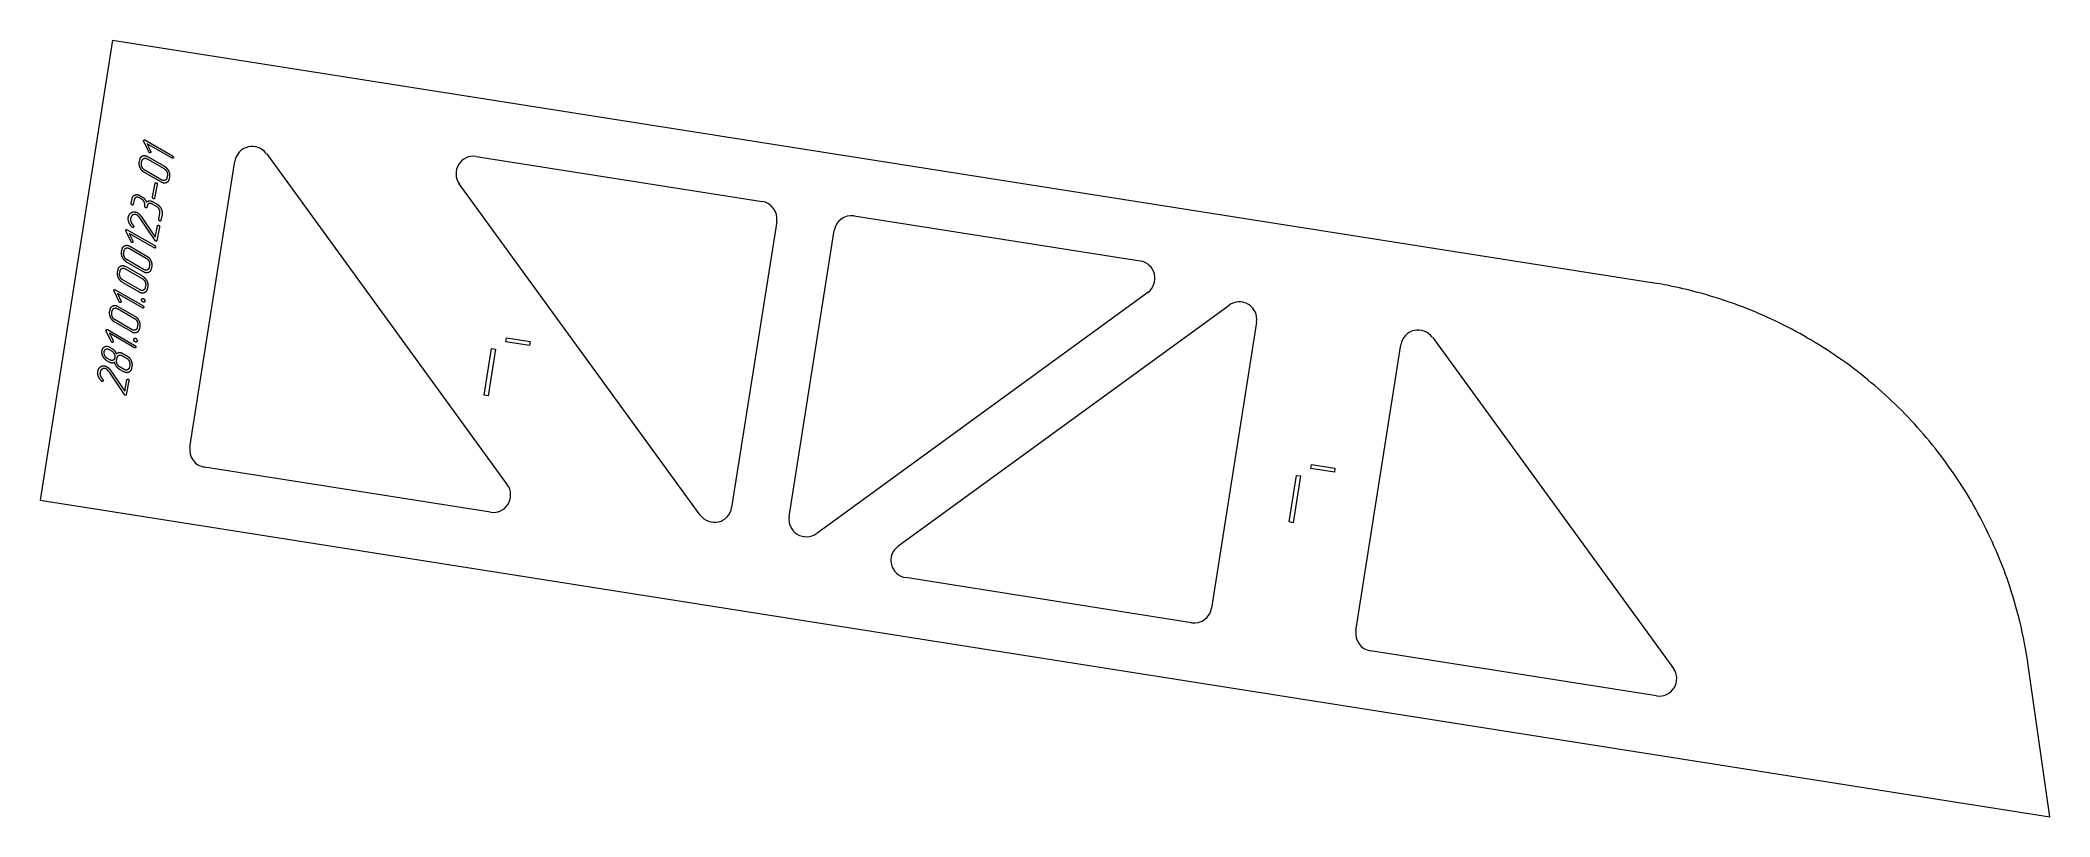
# Model space of a CAD drawing. Header units: millimetres. Extents: x -93 to 1634, y 0 to 667.
import ezdxf

# ---------------------------------------------------------------- set-up
doc = ezdxf.new("R2010")
doc.units = ezdxf.units.MM
doc.linetypes.add('K5LT_BASIC', pattern=[0])
doc.layers.add('Engraving', color=7, linetype='Continuous')

msp = doc.modelspace()

# ---------------------------------------------------------------- linework, layer by layer
at = {"color": 143, "linetype": 'K5LT_BASIC', "lineweight": 15, "true_color": 0x33acca}
for p, q in [((-30.6, 667), (-92.8, 271.9)), ((-30.6, 667), (1291.6, 458.8)), ((35.8, 317.4), (74.5, 563.2)), ((101.5, 569.7), (308.5, 285.2)), ((281.7, 567.2), (527.5, 528.5)), ((474.3, 259.1), (267.2, 543.5)), ((539.9, 511.3), (501.2, 265.6)), ((550.6, 257.8), (589.3, 503.6)), ((606.5, 516.1), (852.2, 477.4)), ((858.7, 450.4), (574.3, 243.3)), ((644.1, 232.3), (928.6, 439.4)), ((952.2, 424.9), (913.5, 179.2)), ((288.6, 362.1), (294.9, 402.1)), ((298.3, 401.5), (292, 361.5)), ((294.9, 402.1), (298.3, 401.5)), ((307.3, 408), (307.8, 411.5)), ((327.5, 404.8), (307.3, 408)), ((307.8, 411.5), (328, 408.3)), ((328, 408.3), (327.5, 404.8)), ((1037.5, 159.7), (1076.2, 405.4)), ((1103.2, 411.9), (1310.2, 127.5)), ((292, 361.5), (288.6, 362.1)), ((294.1, 261.5), (48.3, 300.2)), ((998.7, 299.1), (999.3, 302.6)), ((1019, 296), (998.7, 299.1)), ((999.3, 302.6), (1019.5, 299.4)), ((1019.5, 299.4), (1019, 296)), ((980.1, 253.2), (986.4, 293.2)), ((989.8, 292.7), (983.5, 252.6)), ((986.4, 293.2), (989.8, 292.7)), ((-92.8, 271.9), (1633.6, 0)), ((983.5, 252.6), (980.1, 253.2)), ((896.4, 166.7), (650.6, 205.4)), ((1295.8, 103.8), (1050, 142.5)), ((1633.6, 0), (1615.1, 130.3))]:
    msp.add_line(p, q, dxfattribs=at)
for centre, major_axis, start_param, end_param in [((89.3, 560.8), (-2.3, -14.8), 2.356194, 4.712389), ((279.4, 552.4), (-2.3, -14.8), 3.141593, 5.497787), ((525.1, 513.7), (2.3, 14.8), 4.712389, 6.283185), ((604.1, 501.2), (-2.3, -14.8), 3.141593, 4.712389), ((849.9, 462.5), (2.3, 14.8), 3.926991, 6.283185), ((937.4, 427.3), (2.3, 14.8), 4.712389, 7.068583), ((1091, 403.1), (-2.3, -14.8), 2.356194, 4.712389), ((50.6, 315.1), (-2.3, -14.8), 4.712389, 6.283185), ((296.4, 276.4), (2.3, 14.8), 3.141593, 5.497787), ((486.4, 267.9), (2.3, 14.8), 2.356194, 4.712389), ((565.4, 255.5), (-2.3, -14.8), 4.712389, 7.068583), ((653, 220.2), (-2.3, -14.8), 3.926991, 6.283185), ((898.7, 181.5), (2.3, 14.8), 3.141593, 4.712389), ((1052.3, 157.3), (-2.3, -14.8), 4.712389, 6.283185), ((1298.1, 118.6), (2.3, 14.8), 3.141593, 5.497787)]:
    msp.add_ellipse(centre, major_axis=major_axis, ratio=1, start_param=start_param, end_param=end_param, dxfattribs=at)
msp.add_open_spline([(1615.1, 130.3), (1613.3, 142.8), (1608.8, 166.4), (1599.1, 199.6), (1587.5, 229.5), (1574.2, 257.4), (1558.4, 284.5), (1540.4, 310.4), (1520.2, 334.8), (1498.2, 357.4), (1474.4, 378.2), (1449, 397), (1422.4, 413.5), (1394.6, 427.8), (1365.1, 440.1), (1336.5, 449.3), (1311.6, 455.3), (1297.4, 457.9), (1291.6, 458.8)], degree=3, knots=[0, 0, 0, 0, 2.04153, 3.821451, 5.349091, 6.905892, 8.436652, 9.993219, 11.517024, 13.05083, 14.584951, 16.119584, 17.672669, 19.214268, 20.777178, 22.505245, 23.846366, 24.809836, 24.809836, 24.809836, 24.809836], dxfattribs=at)
at = {"layer": 'Engraving', "color": 143, "linetype": 'K5LT_BASIC', "lineweight": 15, "true_color": 0x33acca}
for p, q in [((0.5, 571), (-3.8, 580)), ((-2.8, 581.3), (20.8, 567.6)), ((20.5, 565.7), (-1, 578)), ((-1, 578), (2.1, 571.6)), ((-7.6, 562.4), (-7.2, 564.3)), ((-5.8, 561.3), (-5.4, 563.3)), ((11.3, 545), (-3.3, 553.4)), ((11.7, 546.9), (-2.9, 555.3)), ((-1, 565.1), (13.6, 556.7)), ((-0.6, 567.1), (14, 558.7)), ((3.7, 532.4), (6, 544.1)), ((7.8, 543), (5.5, 531.3)), ((16.5, 550.7), (16.1, 548.7)), ((18.3, 549.6), (17.9, 547.7)), ((-14.6, 527), (-13.8, 530.9)), ((-12, 529.8), (-12.8, 525.9)), ((-5.8, 530.6), (-7.6, 531.6)), ((-7.2, 533.6), (-5.4, 532.5)), ((-5.4, 532.5), (-4.8, 532.2)), ((-4.8, 532.2), (-4.4, 532)), ((-4.4, 532), (-4.1, 531.7)), ((-0.9, 524.5), (-1.1, 523.5)), ((7.2, 524.2), (3.5, 526.3)), ((3.9, 528.3), (7.6, 526.2)), ((9.1, 513.3), (10, 518.2)), ((-14.7, 494), (-19.1, 502.9)), ((-18.1, 504.2), (5.6, 490.6)), ((5.2, 488.6), (-16.3, 501)), ((-16.3, 501), (-13.2, 494.6)), ((-13.5, 506.2), (-13.8, 506.5)), ((-7.8, 515.1), (-8.4, 515.8)), ((-7.1, 514.3), (-7.8, 515.1)), ((5.9, 494.9), (-7.1, 514.3)), ((-5.8, 515.3), (6, 497.7)), ((6, 497.7), (7.9, 507.6)), ((9.7, 506.5), (7.4, 494.9)), ((11.9, 517.2), (10.9, 512.3)), ((-22.8, 485.4), (-22.5, 487.3)), ((-21, 484.3), (-20.6, 486.3)), ((-16.2, 488.1), (-1.7, 479.7)), ((-15.8, 490), (-1.3, 481.6)), ((-26.3, 467.9), (-25.9, 469.9)), ((-24.5, 466.9), (-24.1, 468.8)), ((-19.7, 470.6), (-5.1, 462.2)), ((-19.3, 472.6), (-4.7, 464.2)), ((-4, 468), (-18.5, 476.4)), ((-3.6, 469.9), (-18.2, 478.3)), ((1.2, 473.7), (0.8, 471.7)), ((3, 472.6), (2.6, 470.7)), ((-25, 442.4), (-29.3, 451.3)), ((-28.3, 452.6), (-4.6, 439)), ((-5, 437), (-26.5, 449.4)), ((-26.5, 449.4), (-23.4, 443)), ((-7.4, 450.5), (-22, 458.9)), ((-7, 452.5), (-21.6, 460.9)), ((-2.2, 456.2), (-2.6, 454.3)), ((-0.4, 455.2), (-0.8, 453.2)), ((-33.1, 433.8), (-32.7, 435.7)), ((-31.2, 432.7), (-30.9, 434.7)), ((-26.4, 436.5), (-11.9, 428.1)), ((-26.1, 438.4), (-11.5, 430)), ((-31.7, 408.2), (-36, 417.2)), ((-35.1, 418.5), (-11.4, 404.8)), ((-33.3, 415.3), (-30.2, 408.8)), ((-11.8, 402.9), (-33.3, 415.3)), ((-14.2, 416.4), (-28.8, 424.8)), ((-13.8, 418.3), (-28.4, 426.7)), ((-9, 422.1), (-9.4, 420.1)), ((-7.2, 421), (-7.6, 419.1)), ((-39.8, 400), (-39.6, 400.6)), ((-39.8, 399.3), (-39.8, 400)), ((-39.7, 398.1), (-39.8, 399.3)), ((-35.2, 404.1), (-34.2, 403.9)), ((-34.2, 403.9), (-33.6, 403.6)), ((-33.6, 403.6), (-33, 403.3)), ((-33.4, 401.3), (-31.6, 400.3)), ((-33, 403.3), (-31.2, 402.2)), ((-21.9, 398), (-18.3, 395.9)), ((-33.5, 390.5), (-35.4, 391.6)), ((-33.1, 392.5), (-35, 393.5)), ((-34, 382.8), (-34.6, 383.5)), ((-33.3, 382), (-34, 382.8)), ((-20.3, 362.6), (-33.3, 382)), ((-32, 383.1), (-20.2, 365.5)), ((-27.1, 392.3), (-26.7, 394.2)), ((-21, 382.2), (-24.6, 384.3)), ((-20.6, 384.2), (-24.2, 386.3)), ((-22.3, 396), (-18.6, 393.9)), ((-15.8, 387.9), (-16.2, 386)), ((-14, 386.9), (-14.3, 384.9)), ((-39.7, 374), (-40, 374.2)), ((-20.2, 365.5), (-18.3, 375.3)), ((-16.5, 374.3), (-18.8, 362.6))]:
    msp.add_line(p, q, dxfattribs=at)
for points in [[(-3.9, 580.8), (-3.8, 581.2), (-3.5, 581.3)], [(-3.8, 580), (-4, 580.4), (-3.9, 580.8)], [(-3.5, 581.3), (-3.2, 581.5), (-2.8, 581.3)], [(1.1, 570.3), (0.9, 570.4), (0.5, 571)], [(1.8, 570.2), (1.5, 570.1), (1.1, 570.3)], [(2.2, 570.8), (2.1, 570.4), (1.8, 570.2)], [(2.1, 571.6), (2.3, 571.2), (2.2, 570.8)], [(-6.8, 557.3), (-8.1, 559.9), (-7.6, 562.4)], [(-7.2, 564.3), (-6.7, 566.7), (-4.8, 567.6)], [(-3.3, 553.4), (-5.5, 554.6), (-6.8, 557.3)], [(-5.2, 558), (-6.1, 559.7), (-5.8, 561.3)], [(-5.4, 563.3), (-5, 564.9), (-3.7, 565.4)], [(-2.9, 555.3), (-4.4, 556.2), (-5.2, 558)], [(-4.8, 567.6), (-2.8, 568.4), (-0.6, 567.1)], [(-3.7, 565.4), (-2.4, 566), (-1, 565.1)], [(13.6, 556.7), (15.2, 555.8), (16, 554)], [(14, 558.7), (16.2, 557.4), (17.5, 554.7)], [(16, 554), (16.8, 552.3), (16.5, 550.7)], [(17.5, 554.7), (18.8, 552.1), (18.3, 549.6)], [(21.2, 565.6), (20.9, 565.4), (20.5, 565.7)], [(20.8, 567.6), (21.3, 567.4), (21.5, 566.9)], [(21.6, 566.1), (21.5, 565.9), (21.2, 565.6)], [(21.5, 566.9), (21.6, 566.5), (21.6, 566.1)], [(6, 544.1), (6.1, 544.4), (6.4, 544.6)], [(6.4, 544.6), (6.8, 544.7), (7.1, 544.5)], [(7.1, 544.5), (7.5, 544.3), (7.7, 543.9)], [(7.7, 543.9), (7.9, 543.5), (7.8, 543)], [(15.5, 544.6), (13.6, 543.7), (11.3, 545)], [(14.5, 546.6), (13.1, 546.1), (11.7, 546.9)], [(16.1, 548.7), (15.8, 547.2), (14.5, 546.6)], [(17.9, 547.7), (17.5, 545.4), (15.5, 544.6)], [(-17, 515.1), (-16.4, 517.9), (-14.2, 519.1)], [(-14.4, 526.1), (-14.7, 526.5), (-14.6, 527)], [(-13.9, 525.5), (-14.1, 525.6), (-14.4, 526.1)], [(-14.2, 519.1), (-11.9, 520.3), (-9.3, 518.8)], [(-13.2, 525.4), (-13.5, 525.3), (-13.9, 525.5)], [(-13.8, 530.9), (-13.3, 533.4), (-11.4, 534.1)], [(-12.8, 525.9), (-12.9, 525.5), (-13.2, 525.4)], [(-10.4, 532), (-11.7, 531.5), (-12, 529.8)], [(-11.4, 534.1), (-9.5, 534.9), (-7.2, 533.6)], [(-7.6, 531.6), (-9.1, 532.5), (-10.4, 532)], [(-9.3, 518.8), (-8.4, 518.3), (-7.6, 517.5)], [(-3.4, 528), (-4.2, 529.7), (-5.8, 530.6)], [(-4.1, 531.7), (-3.6, 531.3), (-3.1, 530.6)], [(-2.9, 524.6), (-2.6, 526.2), (-3.4, 528)], [(-3.1, 530.6), (-2.3, 529.6), (-1.5, 527.9)], [(-2.7, 523.7), (-3, 524.1), (-2.9, 524.6)], [(-2.2, 523.1), (-2.4, 523.2), (-2.7, 523.7)], [(-1.5, 523), (-1.8, 522.9), (-2.2, 523.1)], [(-1.5, 527.9), (-0.7, 528.9), (0.9, 529)], [(-1.1, 523.5), (-1.2, 523.1), (-1.5, 523)], [(0.7, 526.7), (-0.5, 526.2), (-0.9, 524.5)], [(3.5, 526.3), (2, 527.2), (0.7, 526.7)], [(0.9, 529), (2.4, 529.2), (3.9, 528.3)], [(3.9, 531.4), (3.6, 531.9), (3.7, 532.4)], [(4.4, 530.9), (4.2, 531), (3.9, 531.4)], [(5.1, 530.7), (4.8, 530.6), (4.4, 530.9)], [(5.5, 531.3), (5.4, 530.9), (5.1, 530.7)], [(9.5, 521.6), (8.7, 523.3), (7.2, 524.2)], [(7.6, 526.2), (9.8, 524.9), (11.1, 522.2)], [(10, 518.2), (10.4, 519.9), (9.5, 521.6)], [(11.1, 522.2), (12.3, 519.6), (11.9, 517.2)], [(-19.2, 503.8), (-19.1, 504.1), (-18.8, 504.3)], [(-19.1, 502.9), (-19.3, 503.4), (-19.2, 503.8)], [(-18.8, 504.3), (-18.5, 504.5), (-18.1, 504.2)], [(-16.7, 511), (-17.4, 513.1), (-17, 515.1)], [(-13.8, 506.5), (-15.9, 508.6), (-16.7, 511)], [(-15.1, 514.1), (-15.4, 512.8), (-14.9, 511.2)], [(-14.3, 515.9), (-14.9, 515.1), (-15.1, 514.1)], [(-14.9, 511.2), (-14.4, 509.7), (-12.9, 508)], [(-13.1, 517), (-13.8, 516.6), (-14.3, 515.9)], [(-12.8, 506.2), (-13.1, 506), (-13.5, 506.2)], [(-9.7, 516.8), (-11.5, 517.8), (-13.1, 517)], [(-12.9, 508), (-12.6, 507.7), (-12.5, 507.4)], [(-12.4, 506.7), (-12.5, 506.3), (-12.8, 506.2)], [(-12.5, 507.4), (-12.4, 507.1), (-12.4, 506.7)], [(-8.4, 515.8), (-9, 516.4), (-9.7, 516.8)], [(-7.6, 517.5), (-6.8, 516.7), (-5.8, 515.3)], [(7.9, 507.6), (8, 507.9), (8.3, 508.1)], [(8.3, 508.1), (8.7, 508.2), (9, 508)], [(9.3, 512.4), (9, 512.9), (9.1, 513.3)], [(9, 508), (9.4, 507.8), (9.6, 507.4)], [(9.8, 511.8), (9.6, 512), (9.3, 512.4)], [(9.6, 507.4), (9.8, 507), (9.7, 506.5)], [(10.5, 511.7), (10.2, 511.6), (9.8, 511.8)], [(10.9, 512.3), (10.8, 511.8), (10.5, 511.7)], [(-22, 480.3), (-23.3, 482.9), (-22.8, 485.4)], [(-22.5, 487.3), (-22, 489.7), (-20, 490.5)], [(-20.5, 480.9), (-21.3, 482.7), (-21, 484.3)], [(-20.6, 486.3), (-20.3, 487.9), (-19, 488.4)], [(-20, 490.5), (-18.1, 491.4), (-15.8, 490)], [(-19, 488.4), (-17.7, 488.9), (-16.2, 488.1)], [(-14.2, 493.3), (-14.3, 493.4), (-14.7, 494)], [(-13.5, 493.2), (-13.8, 493.1), (-14.2, 493.3)], [(-13.1, 493.8), (-13.1, 493.4), (-13.5, 493.2)], [(-13.2, 494.6), (-13, 494.1), (-13.1, 493.8)], [(5.9, 488.5), (5.7, 488.4), (5.2, 488.6)], [(5.6, 490.6), (6, 490.3), (6.2, 489.9)], [(6.3, 494.5), (6, 494.6), (5.9, 494.9)], [(6.3, 489.1), (6.3, 488.9), (5.9, 488.5)], [(6.2, 489.9), (6.4, 489.5), (6.3, 489.1)], [(7, 494.3), (6.6, 494.2), (6.3, 494.5)], [(7.4, 494.9), (7.4, 494.5), (7, 494.3)], [(-25.5, 462.8), (-26.8, 465.5), (-26.3, 467.9)], [(-25.9, 469.9), (-25.4, 472.3), (-23.5, 473.1)], [(-24, 463.5), (-24.8, 465.2), (-24.5, 466.9)], [(-24.1, 468.8), (-23.8, 470.4), (-22.5, 471)], [(-23.5, 473.1), (-21.6, 473.9), (-19.3, 472.6)], [(-22.5, 471), (-21.2, 471.5), (-19.7, 470.6)], [(-18.5, 476.4), (-20.7, 477.6), (-22, 480.3)], [(-18.2, 478.3), (-19.7, 479.2), (-20.5, 480.9)], [(0.3, 467.5), (-1.7, 466.6), (-4, 468)], [(-0.8, 469.6), (-2.1, 469.1), (-3.6, 469.9)], [(-1.7, 479.7), (-0.1, 478.8), (0.7, 477)], [(-1.3, 481.6), (1, 480.3), (2.2, 477.7)], [(0.8, 471.7), (0.5, 470.2), (-0.8, 469.6)], [(2.6, 470.7), (2.2, 468.4), (0.3, 467.5)], [(0.7, 477), (1.5, 475.2), (1.2, 473.7)], [(2.2, 477.7), (3.5, 475.1), (3, 472.6)], [(-29.4, 452.2), (-29.3, 452.5), (-29, 452.7)], [(-29.3, 451.3), (-29.5, 451.8), (-29.4, 452.2)], [(-29, 452.7), (-28.7, 452.9), (-28.3, 452.6)], [(-22, 458.9), (-24.2, 460.2), (-25.5, 462.8)], [(-21.6, 460.9), (-23.1, 461.7), (-24, 463.5)], [(-3.2, 450.1), (-5.1, 449.2), (-7.4, 450.5)], [(-4.3, 452.2), (-5.6, 451.6), (-7, 452.5)], [(-5.1, 462.2), (-3.5, 461.3), (-2.7, 459.6)], [(-4.7, 464.2), (-2.5, 462.9), (-1.2, 460.3)], [(-2.6, 454.3), (-2.9, 452.7), (-4.3, 452.2)], [(-0.8, 453.2), (-1.3, 451), (-3.2, 450.1)], [(-2.7, 459.6), (-1.9, 457.8), (-2.2, 456.2)], [(-1.2, 460.3), (0.1, 457.6), (-0.4, 455.2)], [(-32.2, 428.7), (-33.5, 431.3), (-33.1, 433.8)], [(-32.7, 435.7), (-32.2, 438.1), (-30.3, 438.9)], [(-30.7, 429.3), (-31.6, 431.1), (-31.2, 432.7)], [(-30.9, 434.7), (-30.5, 436.3), (-29.2, 436.8)], [(-30.3, 438.9), (-28.3, 439.8), (-26.1, 438.4)], [(-29.2, 436.8), (-27.9, 437.3), (-26.4, 436.5)], [(-24.4, 441.7), (-24.6, 441.8), (-25, 442.4)], [(-23.7, 441.6), (-24, 441.5), (-24.4, 441.7)], [(-23.3, 442.2), (-23.4, 441.8), (-23.7, 441.6)], [(-23.4, 443), (-23.2, 442.5), (-23.3, 442.2)], [(-5.6, 444.3), (-5.5, 444.9), (-5, 445.1)], [(-5.3, 442.9), (-5.8, 443.6), (-5.6, 444.3)], [(-4.5, 442.1), (-4.8, 442.3), (-5.3, 442.9)], [(-5, 445.1), (-4.4, 445.3), (-4, 445)], [(-4.3, 436.9), (-4.6, 436.8), (-5, 437)], [(-4.6, 439), (-4.2, 438.7), (-4, 438.3)], [(-3.5, 441.9), (-4, 441.8), (-4.5, 442.1)], [(-3.9, 437.5), (-4, 437.3), (-4.3, 436.9)], [(-4, 445), (-3.5, 444.7), (-3.1, 444.1)], [(-4, 438.3), (-3.8, 437.9), (-3.9, 437.5)], [(-2.9, 442.8), (-3, 442.1), (-3.5, 441.9)], [(-3.1, 444.1), (-2.7, 443.5), (-2.9, 442.8)], [(-36.2, 418), (-36.1, 418.4), (-35.8, 418.6)], [(-36, 417.2), (-36.2, 417.6), (-36.2, 418)], [(-35.8, 418.6), (-35.5, 418.7), (-35.1, 418.5)], [(-28.8, 424.8), (-30.9, 426), (-32.2, 428.7)], [(-28.4, 426.7), (-29.9, 427.6), (-30.7, 429.3)], [(-10, 415.9), (-11.9, 415), (-14.2, 416.4)], [(-11, 418), (-12.3, 417.5), (-13.8, 418.3)], [(-11.9, 428.1), (-10.3, 427.2), (-9.5, 425.4)], [(-11.5, 430), (-9.2, 428.8), (-8, 426.1)], [(-9.4, 420.1), (-9.7, 418.6), (-11, 418)], [(-7.6, 419.1), (-8, 416.8), (-10, 415.9)], [(-9.5, 425.4), (-8.7, 423.6), (-9, 422.1)], [(-8, 426.1), (-6.7, 423.5), (-7.2, 421)], [(-38.9, 395.5), (-39.5, 396.8), (-39.7, 398.1)], [(-39.6, 400.6), (-39.2, 403), (-37.2, 403.8)], [(-37.3, 396.2), (-38.1, 397.9), (-37.8, 399.6)], [(-37.8, 399.6), (-37.5, 401.2), (-36.2, 401.7)], [(-37.2, 403.8), (-36.3, 404.3), (-35.2, 404.1)], [(-36.2, 401.7), (-34.9, 402.2), (-33.4, 401.3)], [(-31.2, 407.6), (-31.3, 407.6), (-31.7, 408.2)], [(-31.6, 400.3), (-30, 399.4), (-29.2, 397.6)], [(-30.5, 407.5), (-30.8, 407.3), (-31.2, 407.6)], [(-31.2, 402.2), (-29.8, 401.5), (-28.9, 400.3)], [(-30, 408), (-30.1, 407.6), (-30.5, 407.5)], [(-30.2, 408.8), (-30, 408.4), (-30, 408)], [(-29.2, 397.6), (-28.4, 395.8), (-28.7, 394.3)], [(-28.9, 400.3), (-28, 399.2), (-27.4, 397.6)], [(-27.4, 397.6), (-26.5, 398.6), (-25, 398.7)], [(-25, 398.7), (-23.4, 398.8), (-21.9, 398)], [(-12.4, 410.2), (-12.3, 410.7), (-11.7, 410.9)], [(-12.1, 408.8), (-12.5, 409.5), (-12.4, 410.2)], [(-11.3, 407.9), (-11.6, 408.1), (-12.1, 408.8)], [(-11, 402.8), (-11.3, 402.6), (-11.8, 402.9)], [(-11.7, 410.9), (-11.2, 411.1), (-10.7, 410.9)], [(-11.4, 404.8), (-11, 404.6), (-10.8, 404.2)], [(-10.2, 407.8), (-10.8, 407.6), (-11.3, 407.9)], [(-10.7, 403.3), (-10.7, 403.2), (-11, 402.8)], [(-10.8, 404.2), (-10.6, 403.8), (-10.7, 403.3)], [(-10.7, 410.9), (-10.2, 410.6), (-9.9, 409.9)], [(-9.6, 408.6), (-9.8, 407.9), (-10.2, 407.8)], [(-9.9, 409.9), (-9.5, 409.3), (-9.6, 408.6)], [(-42.9, 378.7), (-43.6, 380.8), (-43.2, 382.8)], [(-43.2, 382.8), (-42.6, 385.6), (-40.4, 386.8)], [(-41.3, 381.9), (-41.6, 380.5), (-41.1, 379)], [(-40.6, 383.6), (-41.1, 382.8), (-41.3, 381.9)], [(-39.3, 384.7), (-40, 384.3), (-40.6, 383.6)], [(-40.4, 386.8), (-38.1, 388), (-35.5, 386.5)], [(-35.9, 384.5), (-37.7, 385.6), (-39.3, 384.7)], [(-35.4, 391.6), (-37.5, 392.8), (-38.9, 395.5)], [(-35, 393.5), (-36.5, 394.4), (-37.3, 396.2)], [(-34.6, 383.5), (-35.2, 384.1), (-35.9, 384.5)], [(-35.5, 386.5), (-34.6, 386), (-33.8, 385.2)], [(-33.8, 385.2), (-33, 384.4), (-32, 383.1)], [(-31, 389.7), (-32.2, 389.8), (-33.5, 390.5)], [(-30.3, 392.1), (-31.6, 391.6), (-33.1, 392.5)], [(-28.8, 390.2), (-29.8, 389.7), (-31, 389.7)], [(-28.7, 394.3), (-29, 392.6), (-30.3, 392.1)], [(-27.1, 386.7), (-28.2, 388.2), (-28.8, 390.2)], [(-26.6, 388.9), (-27.4, 390.6), (-27.1, 392.3)], [(-24.6, 384.3), (-26, 385.1), (-27.1, 386.7)], [(-26.7, 394.2), (-26.4, 395.9), (-25.1, 396.4)], [(-24.2, 386.3), (-25.7, 387.1), (-26.6, 388.9)], [(-25.1, 396.4), (-23.8, 396.9), (-22.3, 396)], [(-16.7, 381.8), (-18.7, 380.9), (-21, 382.2)], [(-17.8, 383.9), (-19.1, 383.3), (-20.6, 384.2)], [(-18.6, 393.9), (-17.1, 393), (-16.3, 391.3)], [(-18.3, 395.9), (-16, 394.6), (-14.7, 391.9)], [(-16.2, 386), (-16.5, 384.4), (-17.8, 383.9)], [(-14.3, 384.9), (-14.8, 382.7), (-16.7, 381.8)], [(-16.3, 391.3), (-15.5, 389.6), (-15.8, 387.9)], [(-14.7, 391.9), (-13.5, 389.3), (-14, 386.9)], [(-40, 374.2), (-42.1, 376.3), (-42.9, 378.7)], [(-41.1, 379), (-40.6, 377.4), (-39.1, 375.7)], [(-39, 373.9), (-39.3, 373.7), (-39.7, 374)], [(-39.1, 375.7), (-38.8, 375.4), (-38.7, 375.1)], [(-38.6, 374.5), (-38.7, 374.1), (-39, 373.9)], [(-38.7, 375.1), (-38.6, 374.8), (-38.6, 374.5)], [(-19.9, 362.2), (-20.2, 362.3), (-20.3, 362.6)], [(-18.8, 362.6), (-18.8, 362.2), (-19.2, 362.1)], [(-18.3, 375.3), (-18.2, 375.7), (-17.9, 375.8)], [(-17.9, 375.8), (-17.5, 376), (-17.2, 375.8)], [(-17.2, 375.8), (-16.8, 375.6), (-16.6, 375.2)], [(-16.6, 375.2), (-16.4, 374.7), (-16.5, 374.3)], [(-19.2, 362.1), (-19.6, 362), (-19.9, 362.2)]]:
    msp.add_open_spline(points, degree=2, dxfattribs=at)

doc.saveas('drawing.dxf')
